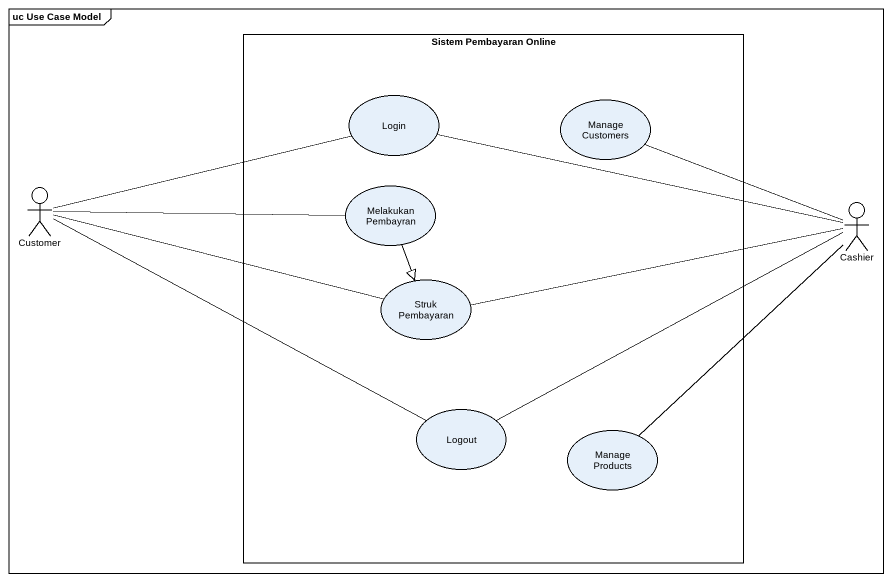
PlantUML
@startuml
mainframe uc Use Case Model
rectangle "Sistem Pembayaran Online" as Sistem_Pembayaran_Online {
  usecase Login
  usecase "Manage Customers" as Manage_Customers
  usecase "Melakukan Pembayran" as Melakukan_Pembayran
  usecase "Struk Pembayaran" as Struk_Pembayaran
  usecase Logout
  usecase "Manage Products" as Manage_Products
}
actor Customer
actor Cashier
Customer -right- Login
Customer -right- Melakukan_Pembayran
Customer -right- Struk_Pembayaran
Customer -right- Logout
Melakukan_Pembayran --|> Struk_Pembayaran
Cashier -left- Login
Cashier -left- Manage_Customers
Cashier -left- Struk_Pembayaran
Cashier -left- Logout
Cashier -- Manage_Products
@enduml
